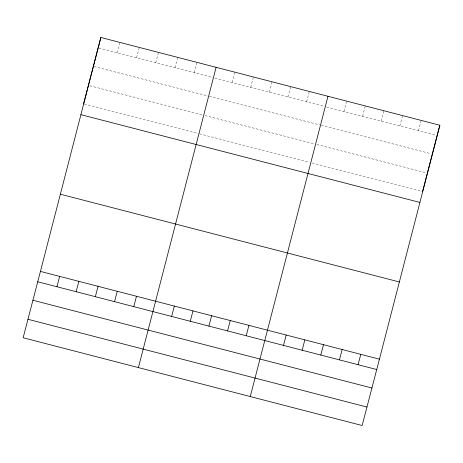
<?xml version="1.0" encoding="UTF-8"?>
<svg xmlns="http://www.w3.org/2000/svg" width="463" height="463" viewBox="0 0 463 463"><rect width="100%" height="100%" fill="white"/><g stroke="black" fill="none" stroke-linecap="round" stroke-linejoin="round"><path stroke-width="0.35" stroke-dasharray="2.31 1.74" d="M117.365 52.823L120.067 42.457M136.573 57.794L139.276 47.429M155.782 62.765L158.485 52.4M174.997 67.743L177.694 57.377M194.205 72.714L196.902 62.349M232.056 82.512L234.758 72.147M250.703 87.339L253.406 76.974M269.35 92.166L272.047 81.801M287.992 96.993L290.695 86.627M306.639 101.819L309.336 91.454M343.928 111.473L346.625 101.108M362.57 116.3L365.272 105.934M381.217 121.127L383.914 110.761M399.858 125.953L402.561 115.588M418.506 130.786L421.203 120.415M98.839 48.025L212.725 77.512M214.797 78.044L324.592 106.473M326.664 107.005L436.459 135.433M94.03 66.498L207.916 95.986M209.293 96.339L319.777 124.946M321.16 125.299L430.955 153.728M89.758 85.713L202.273 114.841M205.022 115.553L314.823 143.981M316.895 144.514L426.689 172.942M84.26 104.007L198.147 133.494M199.524 133.848L309.319 162.276M312.079 162.988L421.874 191.416"/><path stroke-width="0.69" d="M40.431 271.405L100.853 37.48L439.85 125.242L379.428 359.166L362.147 425.52L23.15 337.759L40.431 271.405L379.428 359.166M216.111 67.32L138.408 367.593M327.983 96.281L250.275 396.554M83.572 103.834L100.853 37.48M56.943 286.747L59.64 276.382M76.152 291.719L78.855 281.354M95.361 296.69L98.063 286.325M114.569 301.668L117.272 291.296M133.784 306.639L136.481 296.274M171.634 316.437L174.337 306.072M190.281 321.264L192.978 310.899M208.923 326.091L211.626 315.725M227.57 330.918L230.267 320.552M246.212 335.744L248.915 325.379M283.506 345.398L286.203 335.033M302.148 350.225L304.851 339.859M320.795 355.052L323.492 344.686M339.437 359.878L342.14 349.513M358.084 364.705L360.781 354.34M422.569 191.595L439.85 125.242M80.915 114.679L419.912 202.441M60.369 194.211L399.366 281.973M37.735 281.77L376.726 369.532M32.919 300.25L371.916 388.011M27.959 319.279L366.956 407.041"/></g></svg>
